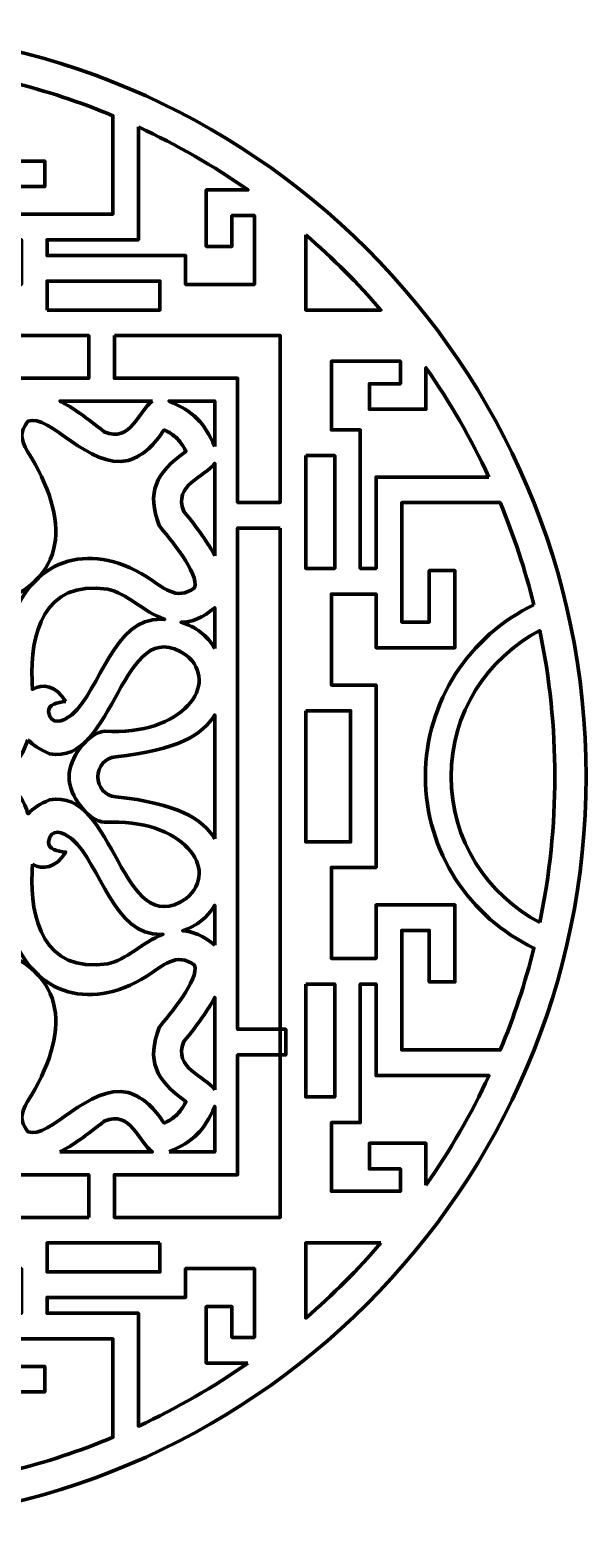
# Model space of a CAD drawing. Header units: centimetres. Extents: x -10.4 to 10.1, y -9.4 to 11.2.
# Drawn here: x 2.47 to 10.13, y -9.41 to 11.15 of the extents above; entities that cross this region are included whole.
import ezdxf

# ---------------------------------------------------------------- set-up
doc = ezdxf.new("R2010")
doc.units = ezdxf.units.CM
doc.header["$MEASUREMENT"] = 0
doc.layers.add('layer 1', color=7, linetype='Continuous')

msp = doc.modelspace()

# ---------------------------------------------------------------- linework, layer by layer
at = {"layer": 'layer 1', "color": 250, "lineweight": 70}
for points, knots in [([(-0.15506, 11.15233), (5.50873, 11.15233), (10.12814, 6.53292), (10.12814, 0.86913), (10.12814, 0.86913), (10.12814, -4.79465), (5.50873, -9.41406), (-0.15506, -9.41406), (-0.15506, -9.41406), (-5.81884, -9.41406), (-10.43825, -4.79465), (-10.43825, 0.86913), (-10.43825, 0.86913), (-10.43825, 6.53292), (-5.81884, 11.15233), (-0.15506, 11.15233)], [0, 0, 0, 0, 0.2, 0.2, 0.2, 0.2, 0.4, 0.4, 0.4, 0.4, 0.6, 0.6, 0.6, 0.6, 1, 1, 1, 1]), ([(2.21168, 10.43252), (2.69379, 10.31287), (3.1621, 10.15768), (3.61357, 9.96972), (3.61357, 9.96972), (3.61357, 9.96972), (3.61357, 8.61441), (3.61357, 8.61441), (3.61357, 8.61441), (3.61357, 8.61441), (1.96825, 8.61441), (1.96825, 8.61441), (1.96825, 8.61441), (1.96825, 8.61441), (1.96825, 8.99329), (1.96825, 8.99329), (1.96825, 8.99329), (1.96825, 8.99329), (2.67693, 8.99329), (2.67693, 8.99329), (2.67693, 8.99329), (2.67693, 8.99329), (2.67693, 9.34585), (2.67693, 9.34585), (2.67693, 9.34585), (2.67693, 9.34585), (1.61569, 9.34585), (1.61569, 9.34585), (1.61569, 9.34585), (1.61569, 9.34585), (1.61569, 8.26184), (1.61569, 8.26184), (1.61569, 8.26184), (1.61569, 8.26184), (2.35441, 8.26184), (2.35441, 8.26184), (2.35441, 8.26184), (2.35441, 8.26184), (2.35441, 7.64625), (2.35441, 7.64625), (2.35441, 7.64625), (2.35441, 7.64625), (1.10084, 7.64625), (1.10084, 7.64625), (1.10084, 7.64625), (1.10084, 7.64625), (1.10084, 8.26184), (1.10084, 8.26184), (1.10084, 8.26184), (1.10084, 8.26184), (-1.41096, 8.26184), (-1.41096, 8.26184), (-1.41096, 8.26184), (-1.41096, 8.26184), (-1.41096, 7.64625), (-1.41096, 7.64625), (-1.41096, 7.64625), (-1.41096, 7.64625), (-2.66453, 7.64625), (-2.66453, 7.64625), (-2.66453, 7.64625), (-2.66453, 7.64625), (-2.66453, 8.26184), (-2.66453, 8.26184), (-2.66453, 8.26184), (-2.66453, 8.26184), (-1.92581, 8.26184), (-1.92581, 8.26184), (-1.92581, 8.26184), (-1.92581, 8.26184), (-1.92581, 9.34585), (-1.92581, 9.34585), (-1.92581, 9.34585), (-1.92581, 9.34585), (-2.98705, 9.34585), (-2.98705, 9.34585), (-2.98705, 9.34585), (-2.98705, 9.34585), (-2.98705, 8.99329), (-2.98705, 8.99329), (-2.98705, 8.99329), (-2.98705, 8.99329), (-2.27838, 8.99329), (-2.27838, 8.99329), (-2.27838, 8.99329), (-2.27838, 8.99329), (-2.27838, 8.61441), (-2.27838, 8.61441), (-2.27838, 8.61441), (-2.27838, 8.61441), (-3.92369, 8.61441), (-3.92369, 8.61441), (-3.92369, 8.61441), (-3.92369, 8.61441), (-3.92369, 9.96971), (-3.92369, 9.96971), (-3.92369, 9.96971), (-3.47053, 10.15839), (-3.00045, 10.314), (-2.51646, 10.43382), (-2.51646, 10.43382), (-2.09405, 9.55178), (-1.19229, 8.94003), (-0.15205, 8.94003), (-0.15205, 8.94003), (0.88768, 8.94003), (1.789, 9.55119), (2.21168, 10.43252)], [0, 0, 0, 0, 0.03571429, 0.03571429, 0.03571429, 0.03571429, 0.07142857, 0.07142857, 0.07142857, 0.07142857, 0.10714286, 0.10714286, 0.10714286, 0.10714286, 0.14285714, 0.14285714, 0.14285714, 0.14285714, 0.17857143, 0.17857143, 0.17857143, 0.17857143, 0.21428571, 0.21428571, 0.21428571, 0.21428571, 0.25, 0.25, 0.25, 0.25, 0.28571429, 0.28571429, 0.28571429, 0.28571429, 0.32142857, 0.32142857, 0.32142857, 0.32142857, 0.35714286, 0.35714286, 0.35714286, 0.35714286, 0.39285714, 0.39285714, 0.39285714, 0.39285714, 0.42857143, 0.42857143, 0.42857143, 0.42857143, 0.46428571, 0.46428571, 0.46428571, 0.46428571, 0.5, 0.5, 0.5, 0.5, 0.53571429, 0.53571429, 0.53571429, 0.53571429, 0.57142857, 0.57142857, 0.57142857, 0.57142857, 0.60714286, 0.60714286, 0.60714286, 0.60714286, 0.64285714, 0.64285714, 0.64285714, 0.64285714, 0.67857143, 0.67857143, 0.67857143, 0.67857143, 0.71428571, 0.71428571, 0.71428571, 0.71428571, 0.75, 0.75, 0.75, 0.75, 0.78571429, 0.78571429, 0.78571429, 0.78571429, 0.82142857, 0.82142857, 0.82142857, 0.82142857, 0.85714286, 0.85714286, 0.85714286, 0.85714286, 0.89285714, 0.89285714, 0.89285714, 0.89285714, 0.92857143, 0.92857143, 0.92857143, 0.92857143, 1, 1, 1, 1]), ([(3.96613, 9.81463), (4.49515, 9.56954), (4.999, 9.27876), (5.47269, 8.94761), (5.47269, 8.94761), (5.47269, 8.94761), (4.89963, 8.94761), (4.89963, 8.94761), (4.89963, 8.94761), (4.89963, 8.94761), (4.89963, 8.16967), (4.89963, 8.16967), (4.89963, 8.16967), (4.89963, 8.16967), (5.2522, 8.16967), (5.2522, 8.16967), (5.2522, 8.16967), (5.2522, 8.16967), (5.2522, 8.59504), (5.2522, 8.59504), (5.2522, 8.59504), (5.2522, 8.59504), (5.56134, 8.59504), (5.56134, 8.59504), (5.56134, 8.59504), (5.56134, 8.59504), (5.56134, 7.64625), (5.56134, 7.64625), (5.56134, 7.64625), (5.56134, 7.64625), (4.61454, 7.64625), (4.61454, 7.64625), (4.61454, 7.64625), (4.61454, 7.64625), (4.61454, 8.04413), (4.61454, 8.04413), (4.61454, 8.04413), (4.61454, 8.04413), (2.70698, 8.04413), (2.70698, 8.04413), (2.70698, 8.04413), (2.70698, 8.04413), (2.70698, 8.26184), (2.70698, 8.26184), (2.70698, 8.26184), (2.70698, 8.26184), (3.96613, 8.26184), (3.96613, 8.26184), (3.96613, 8.26184), (3.96613, 8.26184), (3.96613, 9.81463), (3.96613, 9.81463)], [0, 0, 0, 0, 0.07142857, 0.07142857, 0.07142857, 0.07142857, 0.14285714, 0.14285714, 0.14285714, 0.14285714, 0.21428571, 0.21428571, 0.21428571, 0.21428571, 0.28571429, 0.28571429, 0.28571429, 0.28571429, 0.35714286, 0.35714286, 0.35714286, 0.35714286, 0.42857143, 0.42857143, 0.42857143, 0.42857143, 0.5, 0.5, 0.5, 0.5, 0.57142857, 0.57142857, 0.57142857, 0.57142857, 0.64285714, 0.64285714, 0.64285714, 0.64285714, 0.71428571, 0.71428571, 0.71428571, 0.71428571, 0.78571429, 0.78571429, 0.78571429, 0.78571429, 0.85714286, 0.85714286, 0.85714286, 0.85714286, 1, 1, 1, 1]), ([(6.26949, 8.32855), (6.26949, 8.32855), (6.26949, 7.29368), (6.26949, 7.29368), (6.26949, 7.29368), (6.26949, 7.29368), (7.30422, 7.29368), (7.30422, 7.29368), (7.30422, 7.29368), (6.9852, 7.6635), (6.63928, 8.0095), (6.26949, 8.32855)], [0, 0, 0, 0, 0.25, 0.25, 0.25, 0.25, 0.5, 0.5, 0.5, 0.5, 1, 1, 1, 1]), ([(2.70698, 7.29368), (2.70698, 7.29368), (4.26197, 7.29368), (4.26197, 7.29368), (4.26197, 7.29368), (4.26197, 7.29368), (4.26197, 7.69157), (4.26197, 7.69157), (4.26197, 7.69157), (4.26197, 7.69157), (2.70698, 7.69157), (2.70698, 7.69157), (2.70698, 7.69157), (2.70698, 7.69157), (2.70698, 7.29368), (2.70698, 7.29368)], [0, 0, 0, 0, 0.2, 0.2, 0.2, 0.2, 0.4, 0.4, 0.4, 0.4, 0.6, 0.6, 0.6, 0.6, 1, 1, 1, 1]), ([(-3.62224, 6.94112), (-3.62224, 6.94112), (-3.62224, 6.3535), (-3.62224, 6.3535), (-3.62224, 6.3535), (-3.62224, 6.3535), (3.28143, 6.3535), (3.28143, 6.3535), (3.28143, 6.3535), (3.28143, 6.3535), (3.28143, 6.94112), (3.28143, 6.94112), (3.28143, 6.94112), (3.28143, 6.94112), (-3.62224, 6.94112), (-3.62224, 6.94112)], [0, 0, 0, 0, 0.2, 0.2, 0.2, 0.2, 0.4, 0.4, 0.4, 0.4, 0.6, 0.6, 0.6, 0.6, 1, 1, 1, 1]), ([(3.63399, 6.94112), (3.63399, 6.94112), (3.63399, 6.3535), (3.63399, 6.3535), (3.63399, 6.3535), (3.63399, 6.3535), (5.32931, 6.3535), (5.32931, 6.3535), (5.32931, 6.3535), (5.32931, 6.3535), (5.32931, 4.64359), (5.32931, 4.64359), (5.32931, 4.64359), (5.32931, 4.64359), (5.91693, 4.64359), (5.91693, 4.64359), (5.91693, 4.64359), (5.91693, 4.64359), (5.91693, 6.94112), (5.91693, 6.94112), (5.91693, 6.94112), (5.91693, 6.94112), (3.63399, 6.94112), (3.63399, 6.94112)], [0, 0, 0, 0, 0.14285714, 0.14285714, 0.14285714, 0.14285714, 0.28571429, 0.28571429, 0.28571429, 0.28571429, 0.42857143, 0.42857143, 0.42857143, 0.42857143, 0.57142857, 0.57142857, 0.57142857, 0.57142857, 0.71428571, 0.71428571, 0.71428571, 0.71428571, 1, 1, 1, 1]), ([(8.78978, 4.99334), (8.78978, 4.99334), (7.23765, 4.99334), (7.23765, 4.99334), (7.23765, 4.99334), (7.23765, 4.99334), (7.23765, 3.73419), (7.23765, 3.73419), (7.23765, 3.73419), (7.23765, 3.73419), (7.01994, 3.73419), (7.01994, 3.73419), (7.01994, 3.73419), (7.01994, 3.73419), (7.01994, 5.64175), (7.01994, 5.64175), (7.01994, 5.64175), (7.01994, 5.64175), (6.62205, 5.64175), (6.62205, 5.64175), (6.62205, 5.64175), (6.62205, 5.64175), (6.62205, 6.58855), (6.62205, 6.58855), (6.62205, 6.58855), (6.62205, 6.58855), (7.57085, 6.58855), (7.57085, 6.58855), (7.57085, 6.58855), (7.57085, 6.58855), (7.57085, 6.27941), (7.57085, 6.27941), (7.57085, 6.27941), (7.57085, 6.27941), (7.14547, 6.27941), (7.14547, 6.27941), (7.14547, 6.27941), (7.14547, 6.27941), (7.14547, 5.92684), (7.14547, 5.92684), (7.14547, 5.92684), (7.14547, 5.92684), (7.92342, 5.92684), (7.92342, 5.92684), (7.92342, 5.92684), (7.92342, 5.92684), (7.92342, 6.49767), (7.92342, 6.49767), (7.92342, 6.49767), (8.25424, 6.02467), (8.54486, 5.52162), (8.78978, 4.99334)], [0, 0, 0, 0, 0.07142857, 0.07142857, 0.07142857, 0.07142857, 0.14285714, 0.14285714, 0.14285714, 0.14285714, 0.21428571, 0.21428571, 0.21428571, 0.21428571, 0.28571429, 0.28571429, 0.28571429, 0.28571429, 0.35714286, 0.35714286, 0.35714286, 0.35714286, 0.42857143, 0.42857143, 0.42857143, 0.42857143, 0.5, 0.5, 0.5, 0.5, 0.57142857, 0.57142857, 0.57142857, 0.57142857, 0.64285714, 0.64285714, 0.64285714, 0.64285714, 0.71428571, 0.71428571, 0.71428571, 0.71428571, 0.78571429, 0.78571429, 0.78571429, 0.78571429, 0.85714286, 0.85714286, 0.85714286, 0.85714286, 1, 1, 1, 1]), ([(4.15898, 6.04011), (3.96392, 5.90885), (3.86797, 5.45833), (3.49444, 5.61602), (3.49444, 5.61602), (3.2558, 5.80868), (3.05763, 5.95016), (2.88552, 6.04011), (2.88552, 6.04011), (2.88552, 6.04011), (4.15898, 6.04011), (4.15898, 6.04011)], [0, 0, 0, 0, 0.25, 0.25, 0.25, 0.25, 0.5, 0.5, 0.5, 0.5, 1, 1, 1, 1]), ([(5.01592, 5.41189), (4.8717, 5.74627), (4.72209, 5.89589), (4.38772, 6.04011), (4.38772, 6.04011), (4.38772, 6.04011), (5.01592, 6.04011), (5.01592, 6.04011), (5.01592, 6.04011), (5.01592, 6.04011), (5.01592, 5.41189), (5.01592, 5.41189)], [0, 0, 0, 0, 0.25, 0.25, 0.25, 0.25, 0.5, 0.5, 0.5, 0.5, 1, 1, 1, 1]), ([(1.9031, 3.20847), (1.58329, 3.12564), (0.52389, 3.266), (0.29009, 2.99571), (0.29009, 2.99571), (0.24435, 2.93347), (0.23451, 2.85783), (0.2299, 2.78252), (0.2299, 2.78252), (0.73563, 2.26925), (1.24507, 1.75981), (1.75833, 1.25409), (1.75833, 1.25409), (1.83856, 1.259), (1.91993, 1.26965), (1.98266, 1.32391), (1.98266, 1.32391), (2.25604, 1.60117), (2.08489, 2.54288), (2.19353, 2.95095), (2.19353, 2.95095), (2.47167, 3.84423), (3.25706, 4.13148), (4.08094, 3.62007), (4.08094, 3.62007), (4.29852, 3.47801), (4.48767, 3.2804), (4.73862, 3.4686), (4.73862, 3.4686), (4.81023, 3.66435), (4.38429, 4.1574), (4.24994, 4.32518), (4.24994, 4.32518), (4.07973, 4.78478), (4.19551, 5.04298), (4.61939, 5.34555), (4.61939, 5.34555), (4.58735, 5.41051), (4.5493, 5.4709), (4.49888, 5.52308), (4.49888, 5.52308), (4.44672, 5.57349), (4.38631, 5.61157), (4.32137, 5.64358), (4.32137, 5.64358), (4.17456, 5.43793), (4.06191, 5.30494), (3.8244, 5.22029), (3.8244, 5.22029), (3.27553, 5.09705), (2.74503, 5.87374), (2.44441, 5.7628), (2.44441, 5.7628), (2.32301, 5.60094), (2.34469, 5.51541), (2.4406, 5.34622), (2.4406, 5.34622), (3.0246, 4.40449), (3.02528, 3.56801), (1.9031, 3.20847)], [0, 0, 0, 0, 0.0625, 0.0625, 0.0625, 0.0625, 0.125, 0.125, 0.125, 0.125, 0.1875, 0.1875, 0.1875, 0.1875, 0.25, 0.25, 0.25, 0.25, 0.3125, 0.3125, 0.3125, 0.3125, 0.375, 0.375, 0.375, 0.375, 0.4375, 0.4375, 0.4375, 0.4375, 0.5, 0.5, 0.5, 0.5, 0.5625, 0.5625, 0.5625, 0.5625, 0.625, 0.625, 0.625, 0.625, 0.6875, 0.6875, 0.6875, 0.6875, 0.75, 0.75, 0.75, 0.75, 0.8125, 0.8125, 0.8125, 0.8125, 0.875, 0.875, 0.875, 0.875, 1, 1, 1, 1]), ([(5.01592, 3.90969), (4.92597, 4.08181), (4.7845, 4.27998), (4.59182, 4.51864), (4.59182, 4.51864), (4.43412, 4.89218), (4.88468, 4.98813), (5.01592, 5.18321), (5.01592, 5.18321), (5.01592, 5.18321), (5.01592, 3.90969), (5.01592, 3.90969)], [0, 0, 0, 0, 0.25, 0.25, 0.25, 0.25, 0.5, 0.5, 0.5, 0.5, 1, 1, 1, 1]), ([(6.26949, 5.28918), (6.26949, 5.28918), (6.26949, 3.73419), (6.26949, 3.73419), (6.26949, 3.73419), (6.26949, 3.73419), (6.66738, 3.73419), (6.66738, 3.73419), (6.66738, 3.73419), (6.66738, 3.73419), (6.66738, 5.28918), (6.66738, 5.28918), (6.66738, 5.28918), (6.66738, 5.28918), (6.26949, 5.28918), (6.26949, 5.28918)], [0, 0, 0, 0, 0.2, 0.2, 0.2, 0.2, 0.4, 0.4, 0.4, 0.4, 0.6, 0.6, 0.6, 0.6, 1, 1, 1, 1]), ([(9.40942, 3.23347), (8.52748, 2.81102), (7.91583, 1.9093), (7.91583, 0.86913), (7.91583, 0.86913), (7.91583, -0.17085), (8.52729, -1.07237), (9.40898, -1.49491), (9.40898, -1.49491), (9.28951, -1.9769), (9.1345, -2.4451), (8.94675, -2.89648), (8.94675, -2.89648), (8.94675, -2.89648), (7.59021, -2.89648), (7.59021, -2.89648), (7.59021, -2.89648), (7.59021, -2.89648), (7.59021, -1.25117), (7.59021, -1.25117), (7.59021, -1.25117), (7.59021, -1.25117), (7.9691, -1.25117), (7.9691, -1.25117), (7.9691, -1.25117), (7.9691, -1.25117), (7.9691, -1.95984), (7.9691, -1.95984), (7.9691, -1.95984), (7.9691, -1.95984), (8.32166, -1.95984), (8.32166, -1.95984), (8.32166, -1.95984), (8.32166, -1.95984), (8.32166, -0.8986), (8.32166, -0.8986), (8.32166, -0.8986), (8.32166, -0.8986), (7.23765, -0.8986), (7.23765, -0.8986), (7.23765, -0.8986), (7.23765, -0.8986), (7.23765, -1.63732), (7.23765, -1.63732), (7.23765, -1.63732), (7.23765, -1.63732), (6.62205, -1.63732), (6.62205, -1.63732), (6.62205, -1.63732), (6.62205, -1.63732), (6.62205, -0.38375), (6.62205, -0.38375), (6.62205, -0.38375), (6.62205, -0.38375), (7.23765, -0.38375), (7.23765, -0.38375), (7.23765, -0.38375), (7.23765, -0.38375), (7.23765, 2.12805), (7.23765, 2.12805), (7.23765, 2.12805), (7.23765, 2.12805), (6.62205, 2.12805), (6.62205, 2.12805), (6.62205, 2.12805), (6.62205, 2.12805), (6.62205, 3.38162), (6.62205, 3.38162), (6.62205, 3.38162), (6.62205, 3.38162), (7.23765, 3.38162), (7.23765, 3.38162), (7.23765, 3.38162), (7.23765, 3.38162), (7.23765, 2.6429), (7.23765, 2.6429), (7.23765, 2.6429), (7.23765, 2.6429), (8.32166, 2.6429), (8.32166, 2.6429), (8.32166, 2.6429), (8.32166, 2.6429), (8.32166, 3.70414), (8.32166, 3.70414), (8.32166, 3.70414), (8.32166, 3.70414), (7.9691, 3.70414), (7.9691, 3.70414), (7.9691, 3.70414), (7.9691, 3.70414), (7.9691, 2.99546), (7.9691, 2.99546), (7.9691, 2.99546), (7.9691, 2.99546), (7.59021, 2.99546), (7.59021, 2.99546), (7.59021, 2.99546), (7.59021, 2.99546), (7.59021, 4.64078), (7.59021, 4.64078), (7.59021, 4.64078), (7.59021, 4.64078), (8.94474, 4.64078), (8.94474, 4.64078), (8.94474, 4.64078), (9.13358, 4.18761), (9.28944, 3.71749), (9.40942, 3.23347)], [0, 0, 0, 0, 0.03571429, 0.03571429, 0.03571429, 0.03571429, 0.07142857, 0.07142857, 0.07142857, 0.07142857, 0.10714286, 0.10714286, 0.10714286, 0.10714286, 0.14285714, 0.14285714, 0.14285714, 0.14285714, 0.17857143, 0.17857143, 0.17857143, 0.17857143, 0.21428571, 0.21428571, 0.21428571, 0.21428571, 0.25, 0.25, 0.25, 0.25, 0.28571429, 0.28571429, 0.28571429, 0.28571429, 0.32142857, 0.32142857, 0.32142857, 0.32142857, 0.35714286, 0.35714286, 0.35714286, 0.35714286, 0.39285714, 0.39285714, 0.39285714, 0.39285714, 0.42857143, 0.42857143, 0.42857143, 0.42857143, 0.46428571, 0.46428571, 0.46428571, 0.46428571, 0.5, 0.5, 0.5, 0.5, 0.53571429, 0.53571429, 0.53571429, 0.53571429, 0.57142857, 0.57142857, 0.57142857, 0.57142857, 0.60714286, 0.60714286, 0.60714286, 0.60714286, 0.64285714, 0.64285714, 0.64285714, 0.64285714, 0.67857143, 0.67857143, 0.67857143, 0.67857143, 0.71428571, 0.71428571, 0.71428571, 0.71428571, 0.75, 0.75, 0.75, 0.75, 0.78571429, 0.78571429, 0.78571429, 0.78571429, 0.82142857, 0.82142857, 0.82142857, 0.82142857, 0.85714286, 0.85714286, 0.85714286, 0.85714286, 0.89285714, 0.89285714, 0.89285714, 0.89285714, 0.92857143, 0.92857143, 0.92857143, 0.92857143, 1, 1, 1, 1]), ([(5.91693, 4.29102), (5.91693, 4.29102), (5.32931, 4.29102), (5.32931, 4.29102), (5.32931, 4.29102), (5.32931, 4.29102), (5.32931, -2.61264), (5.32931, -2.61264), (5.32931, -2.61264), (5.32931, -2.61264), (5.99449, -2.61264), (5.99449, -2.61264), (5.99449, -2.61264), (5.99449, -2.61264), (5.99449, -2.96521), (5.99449, -2.96521), (5.99449, -2.96521), (5.99449, -2.96521), (5.32931, -2.96521), (5.32931, -2.96521), (5.32931, -2.96521), (5.32931, -2.96521), (5.32931, -4.61524), (5.32931, -4.61524), (5.32931, -4.61524), (5.32931, -4.61524), (3.63399, -4.61524), (3.63399, -4.61524), (3.63399, -4.61524), (3.63399, -4.61524), (3.63399, -5.20285), (3.63399, -5.20285), (3.63399, -5.20285), (3.63399, -5.20285), (5.91693, -5.20285), (5.91693, -5.20285), (5.91693, -5.20285), (5.91693, -5.20285), (5.91693, 4.29102), (5.91693, 4.29102)], [0, 0, 0, 0, 0.09090909, 0.09090909, 0.09090909, 0.09090909, 0.18181818, 0.18181818, 0.18181818, 0.18181818, 0.27272727, 0.27272727, 0.27272727, 0.27272727, 0.36363636, 0.36363636, 0.36363636, 0.36363636, 0.45454545, 0.45454545, 0.45454545, 0.45454545, 0.54545455, 0.54545455, 0.54545455, 0.54545455, 0.63636364, 0.63636364, 0.63636364, 0.63636364, 0.72727273, 0.72727273, 0.72727273, 0.72727273, 0.81818182, 0.81818182, 0.81818182, 0.81818182, 1, 1, 1, 1]), ([(2.96555, 1.90152), (2.82782, 2.12669), (2.64547, 2.14997), (2.5071, 2.06963), (2.5071, 2.06963), (2.50557, 2.10836), (2.50347, 2.14812), (2.50072, 2.18912), (2.50072, 2.18912), (2.47475, 2.81585), (2.6495, 3.58459), (3.54348, 3.44829), (3.54348, 3.44829), (3.7951, 3.39946), (4.04036, 3.13475), (4.32797, 3.03321), (4.32797, 3.03321), (4.31187, 3.03424), (4.29562, 3.03491), (4.27925, 3.03524), (4.27925, 3.03524), (3.62584, 3.05992), (3.4415, 2.06738), (3.0503, 1.7205), (3.0503, 1.7205), (2.91742, 1.61843), (2.75779, 1.56651), (2.72824, 1.75861), (2.72824, 1.75861), (2.72593, 1.86208), (2.84536, 1.89214), (2.96555, 1.90152)], [0, 0, 0, 0, 0.11111111, 0.11111111, 0.11111111, 0.11111111, 0.22222222, 0.22222222, 0.22222222, 0.22222222, 0.33333333, 0.33333333, 0.33333333, 0.33333333, 0.44444444, 0.44444444, 0.44444444, 0.44444444, 0.55555556, 0.55555556, 0.55555556, 0.55555556, 0.66666667, 0.66666667, 0.66666667, 0.66666667, 0.77777778, 0.77777778, 0.77777778, 0.77777778, 1, 1, 1, 1]), ([(2.4428, 1.37598), (2.51213, 1.30337), (2.61013, 1.23682), (2.74333, 1.18326), (2.74333, 1.18326), (3.64925, 1.00171), (3.72074, 3.15957), (4.62062, 2.54207), (4.62062, 2.54207), (5.10737, 2.14944), (4.57211, 1.42753), (3.4995, 1.49185), (3.4995, 1.49185), (3.26684, 1.47264), (3.00295, 1.11825), (3.01164, 0.86497), (3.01164, 0.86497), (3.00812, 0.60144), (3.27707, 0.25647), (3.4995, 0.2381), (3.4995, 0.2381), (4.57211, 0.30242), (5.10737, -0.4195), (4.62062, -0.81212), (4.62062, -0.81212), (3.72074, -1.42962), (3.64925, 0.72824), (2.74333, 0.54669), (2.74333, 0.54669), (2.61136, 0.49362), (2.5139, 0.42784), (2.44468, 0.356), (2.44468, 0.356), (2.3428, 0.69854), (2.12531, 0.84372), (1.81677, 0.86914), (1.81677, 0.86914), (2.12341, 0.8944), (2.34014, 1.03793), (2.4428, 1.37598)], [0, 0, 0, 0, 0.09090909, 0.09090909, 0.09090909, 0.09090909, 0.18181818, 0.18181818, 0.18181818, 0.18181818, 0.27272727, 0.27272727, 0.27272727, 0.27272727, 0.36363636, 0.36363636, 0.36363636, 0.36363636, 0.45454545, 0.45454545, 0.45454545, 0.45454545, 0.54545455, 0.54545455, 0.54545455, 0.54545455, 0.63636364, 0.63636364, 0.63636364, 0.63636364, 0.72727273, 0.72727273, 0.72727273, 0.72727273, 0.81818182, 0.81818182, 0.81818182, 0.81818182, 1, 1, 1, 1]), ([(5.01592, 2.63333), (4.91363, 2.81104), (4.75079, 2.93377), (4.55214, 2.99359), (4.55214, 2.99359), (4.69394, 2.99521), (4.847, 3.05011), (5.01592, 3.19402), (5.01592, 3.19402), (5.01592, 3.19402), (5.01592, 2.63333), (5.01592, 2.63333)], [0, 0, 0, 0, 0.25, 0.25, 0.25, 0.25, 0.5, 0.5, 0.5, 0.5, 1, 1, 1, 1]), ([(9.49003, -1.14157), (8.76512, -0.76252), (8.2684, -0.0029), (8.2684, 0.86913), (8.2684, 0.86913), (8.2684, 1.74126), (8.76527, 2.5009), (9.49032, 2.87989), (9.49032, 2.87989), (9.76628, 1.55844), (9.76627, 0.1801), (9.49003, -1.14157)], [0, 0, 0, 0, 0.25, 0.25, 0.25, 0.25, 0.5, 0.5, 0.5, 0.5, 1, 1, 1, 1]), ([(5.01592, 0.01153), (4.85396, 0.28563), (4.49737, 0.49696), (3.65206, 0.5906), (3.65206, 0.5906), (3.51238, 0.59254), (3.40546, 0.73041), (3.40597, 0.86497), (3.40597, 0.86497), (3.40597, 0.86497), (3.40597, 0.86497), (3.40597, 0.86497), (3.40597, 0.86497), (3.40546, 0.99954), (3.51238, 1.1374), (3.65206, 1.13935), (3.65206, 1.13935), (4.49737, 1.23299), (4.85396, 1.44432), (5.01592, 1.71843), (5.01592, 1.71843), (5.01592, 1.71843), (5.01592, 0.01153), (5.01592, 0.01153)], [0, 0, 0, 0, 0.14285714, 0.14285714, 0.14285714, 0.14285714, 0.28571429, 0.28571429, 0.28571429, 0.28571429, 0.42857143, 0.42857143, 0.42857143, 0.42857143, 0.57142857, 0.57142857, 0.57142857, 0.57142857, 0.71428571, 0.71428571, 0.71428571, 0.71428571, 1, 1, 1, 1]), ([(6.26949, 1.77548), (6.26949, 1.77548), (6.26949, -0.03119), (6.26949, -0.03119), (6.26949, -0.03119), (6.26949, -0.03119), (6.88508, -0.03119), (6.88508, -0.03119), (6.88508, -0.03119), (6.88508, -0.03119), (6.88508, 1.77548), (6.88508, 1.77548), (6.88508, 1.77548), (6.88508, 1.77548), (6.26949, 1.77548), (6.26949, 1.77548)], [0, 0, 0, 0, 0.2, 0.2, 0.2, 0.2, 0.4, 0.4, 0.4, 0.4, 0.6, 0.6, 0.6, 0.6, 1, 1, 1, 1]), ([(1.9031, -1.4702), (1.58329, -1.38736), (0.52389, -1.52773), (0.29009, -1.25744), (0.29009, -1.25744), (0.24435, -1.1952), (0.23451, -1.11956), (0.2299, -1.04425), (0.2299, -1.04425), (0.73563, -0.53098), (1.24507, -0.02154), (1.75833, 0.48418), (1.75833, 0.48418), (1.83856, 0.47927), (1.91993, 0.46862), (1.98266, 0.41436), (1.98266, 0.41436), (2.25604, 0.13711), (2.08489, -0.8046), (2.19353, -1.21268), (2.19353, -1.21268), (2.47167, -2.10595), (3.25706, -2.3932), (4.08094, -1.8818), (4.08094, -1.8818), (4.29852, -1.73974), (4.48767, -1.54213), (4.73862, -1.73033), (4.73862, -1.73033), (4.81023, -1.92608), (4.38429, -2.41913), (4.24994, -2.5869), (4.24994, -2.5869), (4.07973, -3.04651), (4.19551, -3.3047), (4.61939, -3.60728), (4.61939, -3.60728), (4.58735, -3.67224), (4.5493, -3.73263), (4.49888, -3.7848), (4.49888, -3.7848), (4.44672, -3.83521), (4.38631, -3.8733), (4.32137, -3.90531), (4.32137, -3.90531), (4.17456, -3.69966), (4.06191, -3.56666), (3.8244, -3.48202), (3.8244, -3.48202), (3.27553, -3.35878), (2.74503, -4.13547), (2.44441, -4.02453), (2.44441, -4.02453), (2.32301, -3.86267), (2.34469, -3.77714), (2.4406, -3.60795), (2.4406, -3.60795), (3.0246, -2.66622), (3.02528, -1.82974), (1.9031, -1.4702)], [0, 0, 0, 0, 0.0625, 0.0625, 0.0625, 0.0625, 0.125, 0.125, 0.125, 0.125, 0.1875, 0.1875, 0.1875, 0.1875, 0.25, 0.25, 0.25, 0.25, 0.3125, 0.3125, 0.3125, 0.3125, 0.375, 0.375, 0.375, 0.375, 0.4375, 0.4375, 0.4375, 0.4375, 0.5, 0.5, 0.5, 0.5, 0.5625, 0.5625, 0.5625, 0.5625, 0.625, 0.625, 0.625, 0.625, 0.6875, 0.6875, 0.6875, 0.6875, 0.75, 0.75, 0.75, 0.75, 0.8125, 0.8125, 0.8125, 0.8125, 0.875, 0.875, 0.875, 0.875, 1, 1, 1, 1]), ([(2.50676, -0.33947), (2.64514, -0.42004), (2.82771, -0.39693), (2.96555, -0.17157), (2.96555, -0.17157), (2.84536, -0.16219), (2.72593, -0.13213), (2.72824, -0.02866), (2.72824, -0.02866), (2.75779, 0.16343), (2.91742, 0.11152), (3.0503, 0.00945), (3.0503, 0.00945), (3.4415, -0.33743), (3.62584, -1.32997), (4.27925, -1.30529), (4.27925, -1.30529), (4.28688, -1.30514), (4.29447, -1.30489), (4.30205, -1.30458), (4.30205, -1.30458), (4.02556, -1.4123), (3.7875, -1.66267), (3.54348, -1.71002), (3.54348, -1.71002), (2.6495, -1.84632), (2.47475, -1.07758), (2.50072, -0.45084), (2.50072, -0.45084), (2.50328, -0.4127), (2.50525, -0.37565), (2.50676, -0.33947)], [0, 0, 0, 0, 0.11111111, 0.11111111, 0.11111111, 0.11111111, 0.22222222, 0.22222222, 0.22222222, 0.22222222, 0.33333333, 0.33333333, 0.33333333, 0.33333333, 0.44444444, 0.44444444, 0.44444444, 0.44444444, 0.55555556, 0.55555556, 0.55555556, 0.55555556, 0.66666667, 0.66666667, 0.66666667, 0.66666667, 0.77777778, 0.77777778, 0.77777778, 0.77777778, 1, 1, 1, 1]), ([(5.01592, -1.45573), (4.85648, -1.31989), (4.71116, -1.26334), (4.57612, -1.25606), (4.57612, -1.25606), (4.76387, -1.19381), (4.91778, -1.07395), (5.01592, -0.90347), (5.01592, -0.90347), (5.01592, -0.90347), (5.01592, -1.45573), (5.01592, -1.45573)], [0, 0, 0, 0, 0.25, 0.25, 0.25, 0.25, 0.5, 0.5, 0.5, 0.5, 1, 1, 1, 1]), ([(6.26949, -1.98989), (6.26949, -1.98989), (6.26949, -3.54489), (6.26949, -3.54489), (6.26949, -3.54489), (6.26949, -3.54489), (6.66738, -3.54489), (6.66738, -3.54489), (6.66738, -3.54489), (6.66738, -3.54489), (6.66738, -1.98989), (6.66738, -1.98989), (6.66738, -1.98989), (6.66738, -1.98989), (6.26949, -1.98989), (6.26949, -1.98989)], [0, 0, 0, 0, 0.2, 0.2, 0.2, 0.2, 0.4, 0.4, 0.4, 0.4, 0.6, 0.6, 0.6, 0.6, 1, 1, 1, 1]), ([(7.92342, -4.7586), (7.92342, -4.7586), (7.92342, -4.18254), (7.92342, -4.18254), (7.92342, -4.18254), (7.92342, -4.18254), (7.14547, -4.18254), (7.14547, -4.18254), (7.14547, -4.18254), (7.14547, -4.18254), (7.14547, -4.53511), (7.14547, -4.53511), (7.14547, -4.53511), (7.14547, -4.53511), (7.57085, -4.53511), (7.57085, -4.53511), (7.57085, -4.53511), (7.57085, -4.53511), (7.57085, -4.84425), (7.57085, -4.84425), (7.57085, -4.84425), (7.57085, -4.84425), (6.62205, -4.84425), (6.62205, -4.84425), (6.62205, -4.84425), (6.62205, -4.84425), (6.62205, -3.89745), (6.62205, -3.89745), (6.62205, -3.89745), (6.62205, -3.89745), (7.01994, -3.89745), (7.01994, -3.89745), (7.01994, -3.89745), (7.01994, -3.89745), (7.01994, -1.98989), (7.01994, -1.98989), (7.01994, -1.98989), (7.01994, -1.98989), (7.23765, -1.98989), (7.23765, -1.98989), (7.23765, -1.98989), (7.23765, -1.98989), (7.23765, -3.24904), (7.23765, -3.24904), (7.23765, -3.24904), (7.23765, -3.24904), (8.79184, -3.24904), (8.79184, -3.24904), (8.79184, -3.24904), (8.54646, -3.77916), (8.2552, -4.28401), (7.92342, -4.7586)], [0, 0, 0, 0, 0.07142857, 0.07142857, 0.07142857, 0.07142857, 0.14285714, 0.14285714, 0.14285714, 0.14285714, 0.21428571, 0.21428571, 0.21428571, 0.21428571, 0.28571429, 0.28571429, 0.28571429, 0.28571429, 0.35714286, 0.35714286, 0.35714286, 0.35714286, 0.42857143, 0.42857143, 0.42857143, 0.42857143, 0.5, 0.5, 0.5, 0.5, 0.57142857, 0.57142857, 0.57142857, 0.57142857, 0.64285714, 0.64285714, 0.64285714, 0.64285714, 0.71428571, 0.71428571, 0.71428571, 0.71428571, 0.78571429, 0.78571429, 0.78571429, 0.78571429, 0.85714286, 0.85714286, 0.85714286, 0.85714286, 1, 1, 1, 1]), ([(5.01592, -3.44493), (4.88468, -3.24985), (4.43412, -3.15391), (4.59182, -2.78037), (4.59182, -2.78037), (4.7845, -2.54171), (4.92597, -2.34353), (5.01592, -2.17141), (5.01592, -2.17141), (5.01592, -2.17141), (5.01592, -3.44493), (5.01592, -3.44493)], [0, 0, 0, 0, 0.25, 0.25, 0.25, 0.25, 0.5, 0.5, 0.5, 0.5, 1, 1, 1, 1]), ([(4.38769, -4.30184), (4.72208, -4.15762), (4.8717, -4.008), (5.01592, -3.67361), (5.01592, -3.67361), (5.01592, -3.67361), (5.01592, -4.30184), (5.01592, -4.30184), (5.01592, -4.30184), (5.01592, -4.30184), (4.38769, -4.30184), (4.38769, -4.30184)], [0, 0, 0, 0, 0.25, 0.25, 0.25, 0.25, 0.5, 0.5, 0.5, 0.5, 1, 1, 1, 1]), ([(2.88549, -4.30184), (3.05761, -4.21189), (3.25579, -4.07042), (3.49444, -3.87775), (3.49444, -3.87775), (3.86798, -3.72005), (3.96392, -4.1706), (4.15899, -4.30184), (4.15899, -4.30184), (4.15899, -4.30184), (2.88549, -4.30184), (2.88549, -4.30184)], [0, 0, 0, 0, 0.25, 0.25, 0.25, 0.25, 0.5, 0.5, 0.5, 0.5, 1, 1, 1, 1]), ([(3.28143, -5.20285), (3.28143, -5.20285), (3.28143, -4.61524), (3.28143, -4.61524), (3.28143, -4.61524), (3.28143, -4.61524), (-3.62224, -4.61524), (-3.62224, -4.61524), (-3.62224, -4.61524), (-3.62224, -4.61524), (-3.62224, -5.20285), (-3.62224, -5.20285), (-3.62224, -5.20285), (-3.62224, -5.20285), (3.28143, -5.20285), (3.28143, -5.20285)], [0, 0, 0, 0, 0.2, 0.2, 0.2, 0.2, 0.4, 0.4, 0.4, 0.4, 0.6, 0.6, 0.6, 0.6, 1, 1, 1, 1]), ([(4.26197, -5.55541), (4.26197, -5.55541), (2.70698, -5.55541), (2.70698, -5.55541), (2.70698, -5.55541), (2.70698, -5.55541), (2.70698, -5.9533), (2.70698, -5.9533), (2.70698, -5.9533), (2.70698, -5.9533), (4.26197, -5.9533), (4.26197, -5.9533), (4.26197, -5.9533), (4.26197, -5.9533), (4.26197, -5.55541), (4.26197, -5.55541)], [0, 0, 0, 0, 0.2, 0.2, 0.2, 0.2, 0.4, 0.4, 0.4, 0.4, 0.6, 0.6, 0.6, 0.6, 1, 1, 1, 1]), ([(7.30434, -5.55541), (7.30434, -5.55541), (6.26949, -5.55541), (6.26949, -5.55541), (6.26949, -5.55541), (6.26949, -5.55541), (6.26949, -6.59011), (6.26949, -6.59011), (6.26949, -6.59011), (6.63929, -6.27109), (6.9853, -5.92519), (7.30434, -5.55541)], [0, 0, 0, 0, 0.25, 0.25, 0.25, 0.25, 0.5, 0.5, 0.5, 0.5, 1, 1, 1, 1]), ([(-2.51647, -8.69555), (-2.09405, -7.8135), (-1.19229, -7.20175), (-0.15205, -7.20175), (-0.15205, -7.20175), (0.88786, -7.20175), (1.78931, -7.81312), (2.2119, -8.69469), (2.2119, -8.69469), (2.69392, -8.57507), (3.16214, -8.41983), (3.61357, -8.23193), (3.61357, -8.23193), (3.61357, -8.23193), (3.61357, -6.87613), (3.61357, -6.87613), (3.61357, -6.87613), (3.61357, -6.87613), (1.96825, -6.87613), (1.96825, -6.87613), (1.96825, -6.87613), (1.96825, -6.87613), (1.96825, -7.25502), (1.96825, -7.25502), (1.96825, -7.25502), (1.96825, -7.25502), (2.67693, -7.25502), (2.67693, -7.25502), (2.67693, -7.25502), (2.67693, -7.25502), (2.67693, -7.60758), (2.67693, -7.60758), (2.67693, -7.60758), (2.67693, -7.60758), (1.61569, -7.60758), (1.61569, -7.60758), (1.61569, -7.60758), (1.61569, -7.60758), (1.61569, -6.52357), (1.61569, -6.52357), (1.61569, -6.52357), (1.61569, -6.52357), (2.35441, -6.52357), (2.35441, -6.52357), (2.35441, -6.52357), (2.35441, -6.52357), (2.35441, -5.90797), (2.35441, -5.90797), (2.35441, -5.90797), (2.35441, -5.90797), (1.10084, -5.90797), (1.10084, -5.90797), (1.10084, -5.90797), (1.10084, -5.90797), (1.10084, -6.52357), (1.10084, -6.52357), (1.10084, -6.52357), (1.10084, -6.52357), (-1.41096, -6.52357), (-1.41096, -6.52357), (-1.41096, -6.52357), (-1.41096, -6.52357), (-1.41096, -5.90797), (-1.41096, -5.90797), (-1.41096, -5.90797), (-1.41096, -5.90797), (-2.66453, -5.90797), (-2.66453, -5.90797), (-2.66453, -5.90797), (-2.66453, -5.90797), (-2.66453, -6.52357), (-2.66453, -6.52357), (-2.66453, -6.52357), (-2.66453, -6.52357), (-1.92581, -6.52357), (-1.92581, -6.52357), (-1.92581, -6.52357), (-1.92581, -6.52357), (-1.92581, -7.60758), (-1.92581, -7.60758), (-1.92581, -7.60758), (-1.92581, -7.60758), (-2.98705, -7.60758), (-2.98705, -7.60758), (-2.98705, -7.60758), (-2.98705, -7.60758), (-2.98705, -7.25502), (-2.98705, -7.25502), (-2.98705, -7.25502), (-2.98705, -7.25502), (-2.27838, -7.25502), (-2.27838, -7.25502), (-2.27838, -7.25502), (-2.27838, -7.25502), (-2.27838, -6.87613), (-2.27838, -6.87613), (-2.27838, -6.87613), (-2.27838, -6.87613), (-3.92369, -6.87613), (-3.92369, -6.87613), (-3.92369, -6.87613), (-3.92369, -6.87613), (-3.92369, -8.23143), (-3.92369, -8.23143), (-3.92369, -8.23143), (-3.47053, -8.42011), (-3.00046, -8.57572), (-2.51647, -8.69555)], [0, 0, 0, 0, 0.03571429, 0.03571429, 0.03571429, 0.03571429, 0.07142857, 0.07142857, 0.07142857, 0.07142857, 0.10714286, 0.10714286, 0.10714286, 0.10714286, 0.14285714, 0.14285714, 0.14285714, 0.14285714, 0.17857143, 0.17857143, 0.17857143, 0.17857143, 0.21428571, 0.21428571, 0.21428571, 0.21428571, 0.25, 0.25, 0.25, 0.25, 0.28571429, 0.28571429, 0.28571429, 0.28571429, 0.32142857, 0.32142857, 0.32142857, 0.32142857, 0.35714286, 0.35714286, 0.35714286, 0.35714286, 0.39285714, 0.39285714, 0.39285714, 0.39285714, 0.42857143, 0.42857143, 0.42857143, 0.42857143, 0.46428571, 0.46428571, 0.46428571, 0.46428571, 0.5, 0.5, 0.5, 0.5, 0.53571429, 0.53571429, 0.53571429, 0.53571429, 0.57142857, 0.57142857, 0.57142857, 0.57142857, 0.60714286, 0.60714286, 0.60714286, 0.60714286, 0.64285714, 0.64285714, 0.64285714, 0.64285714, 0.67857143, 0.67857143, 0.67857143, 0.67857143, 0.71428571, 0.71428571, 0.71428571, 0.71428571, 0.75, 0.75, 0.75, 0.75, 0.78571429, 0.78571429, 0.78571429, 0.78571429, 0.82142857, 0.82142857, 0.82142857, 0.82142857, 0.85714286, 0.85714286, 0.85714286, 0.85714286, 0.89285714, 0.89285714, 0.89285714, 0.89285714, 0.92857143, 0.92857143, 0.92857143, 0.92857143, 1, 1, 1, 1]), ([(5.47347, -7.20934), (5.47347, -7.20934), (4.89963, -7.20934), (4.89963, -7.20934), (4.89963, -7.20934), (4.89963, -7.20934), (4.89963, -6.4314), (4.89963, -6.4314), (4.89963, -6.4314), (4.89963, -6.4314), (5.2522, -6.4314), (5.2522, -6.4314), (5.2522, -6.4314), (5.2522, -6.4314), (5.2522, -6.85677), (5.2522, -6.85677), (5.2522, -6.85677), (5.2522, -6.85677), (5.56134, -6.85677), (5.56134, -6.85677), (5.56134, -6.85677), (5.56134, -6.85677), (5.56134, -5.90797), (5.56134, -5.90797), (5.56134, -5.90797), (5.56134, -5.90797), (4.61454, -5.90797), (4.61454, -5.90797), (4.61454, -5.90797), (4.61454, -5.90797), (4.61454, -6.30586), (4.61454, -6.30586), (4.61454, -6.30586), (4.61454, -6.30586), (2.70698, -6.30586), (2.70698, -6.30586), (2.70698, -6.30586), (2.70698, -6.30586), (2.70698, -6.52357), (2.70698, -6.52357), (2.70698, -6.52357), (2.70698, -6.52357), (3.96613, -6.52357), (3.96613, -6.52357), (3.96613, -6.52357), (3.96613, -6.52357), (3.96613, -8.07707), (3.96613, -8.07707), (3.96613, -8.07707), (4.49549, -7.83184), (4.99957, -7.54077), (5.47347, -7.20934)], [0, 0, 0, 0, 0.07142857, 0.07142857, 0.07142857, 0.07142857, 0.14285714, 0.14285714, 0.14285714, 0.14285714, 0.21428571, 0.21428571, 0.21428571, 0.21428571, 0.28571429, 0.28571429, 0.28571429, 0.28571429, 0.35714286, 0.35714286, 0.35714286, 0.35714286, 0.42857143, 0.42857143, 0.42857143, 0.42857143, 0.5, 0.5, 0.5, 0.5, 0.57142857, 0.57142857, 0.57142857, 0.57142857, 0.64285714, 0.64285714, 0.64285714, 0.64285714, 0.71428571, 0.71428571, 0.71428571, 0.71428571, 0.78571429, 0.78571429, 0.78571429, 0.78571429, 0.85714286, 0.85714286, 0.85714286, 0.85714286, 1, 1, 1, 1])]:
    msp.add_open_spline(points, degree=3, knots=knots, dxfattribs=at)

doc.saveas('drawing.dxf')
